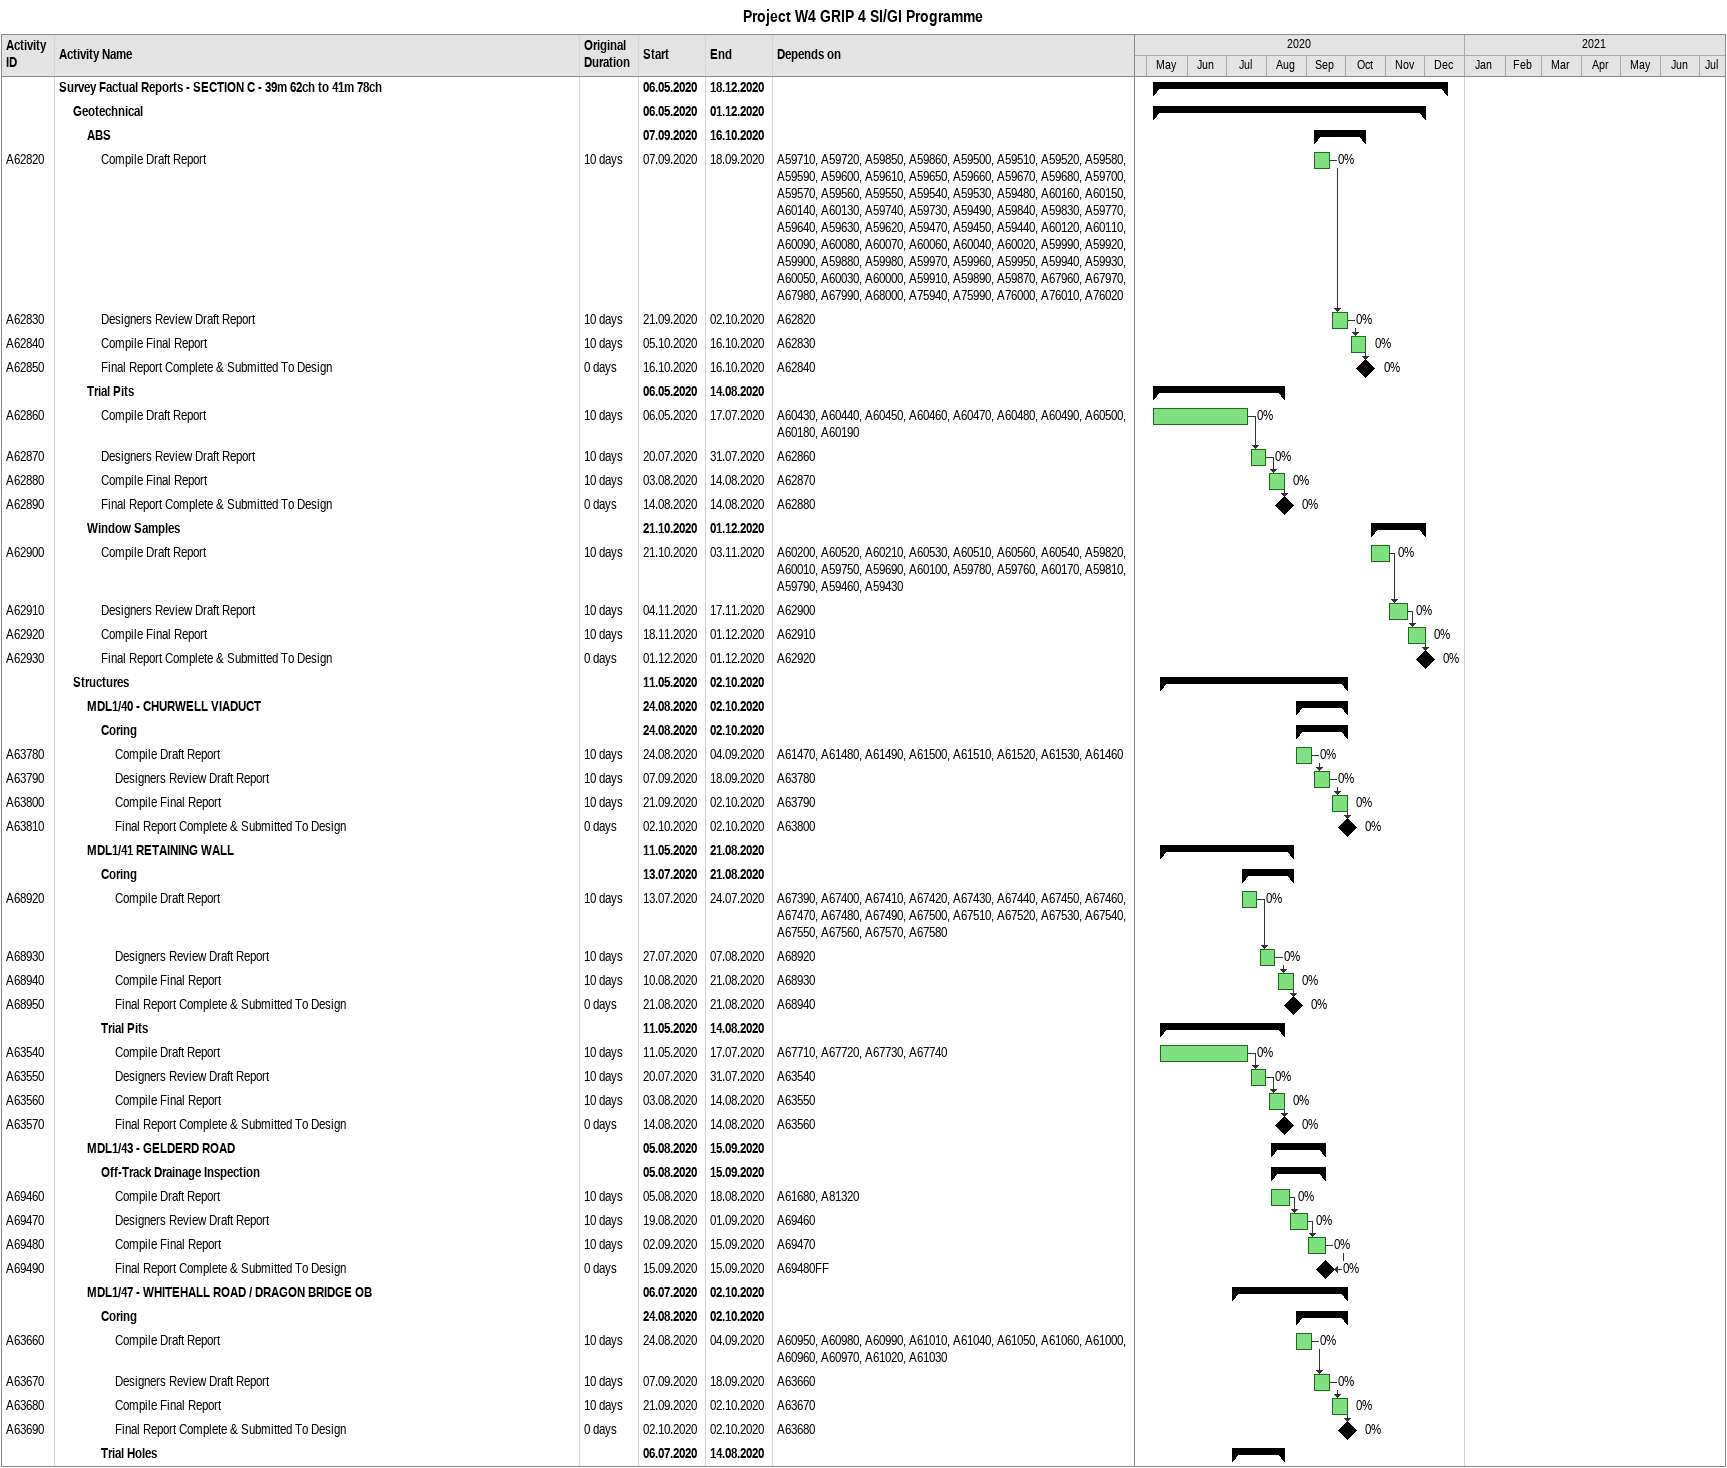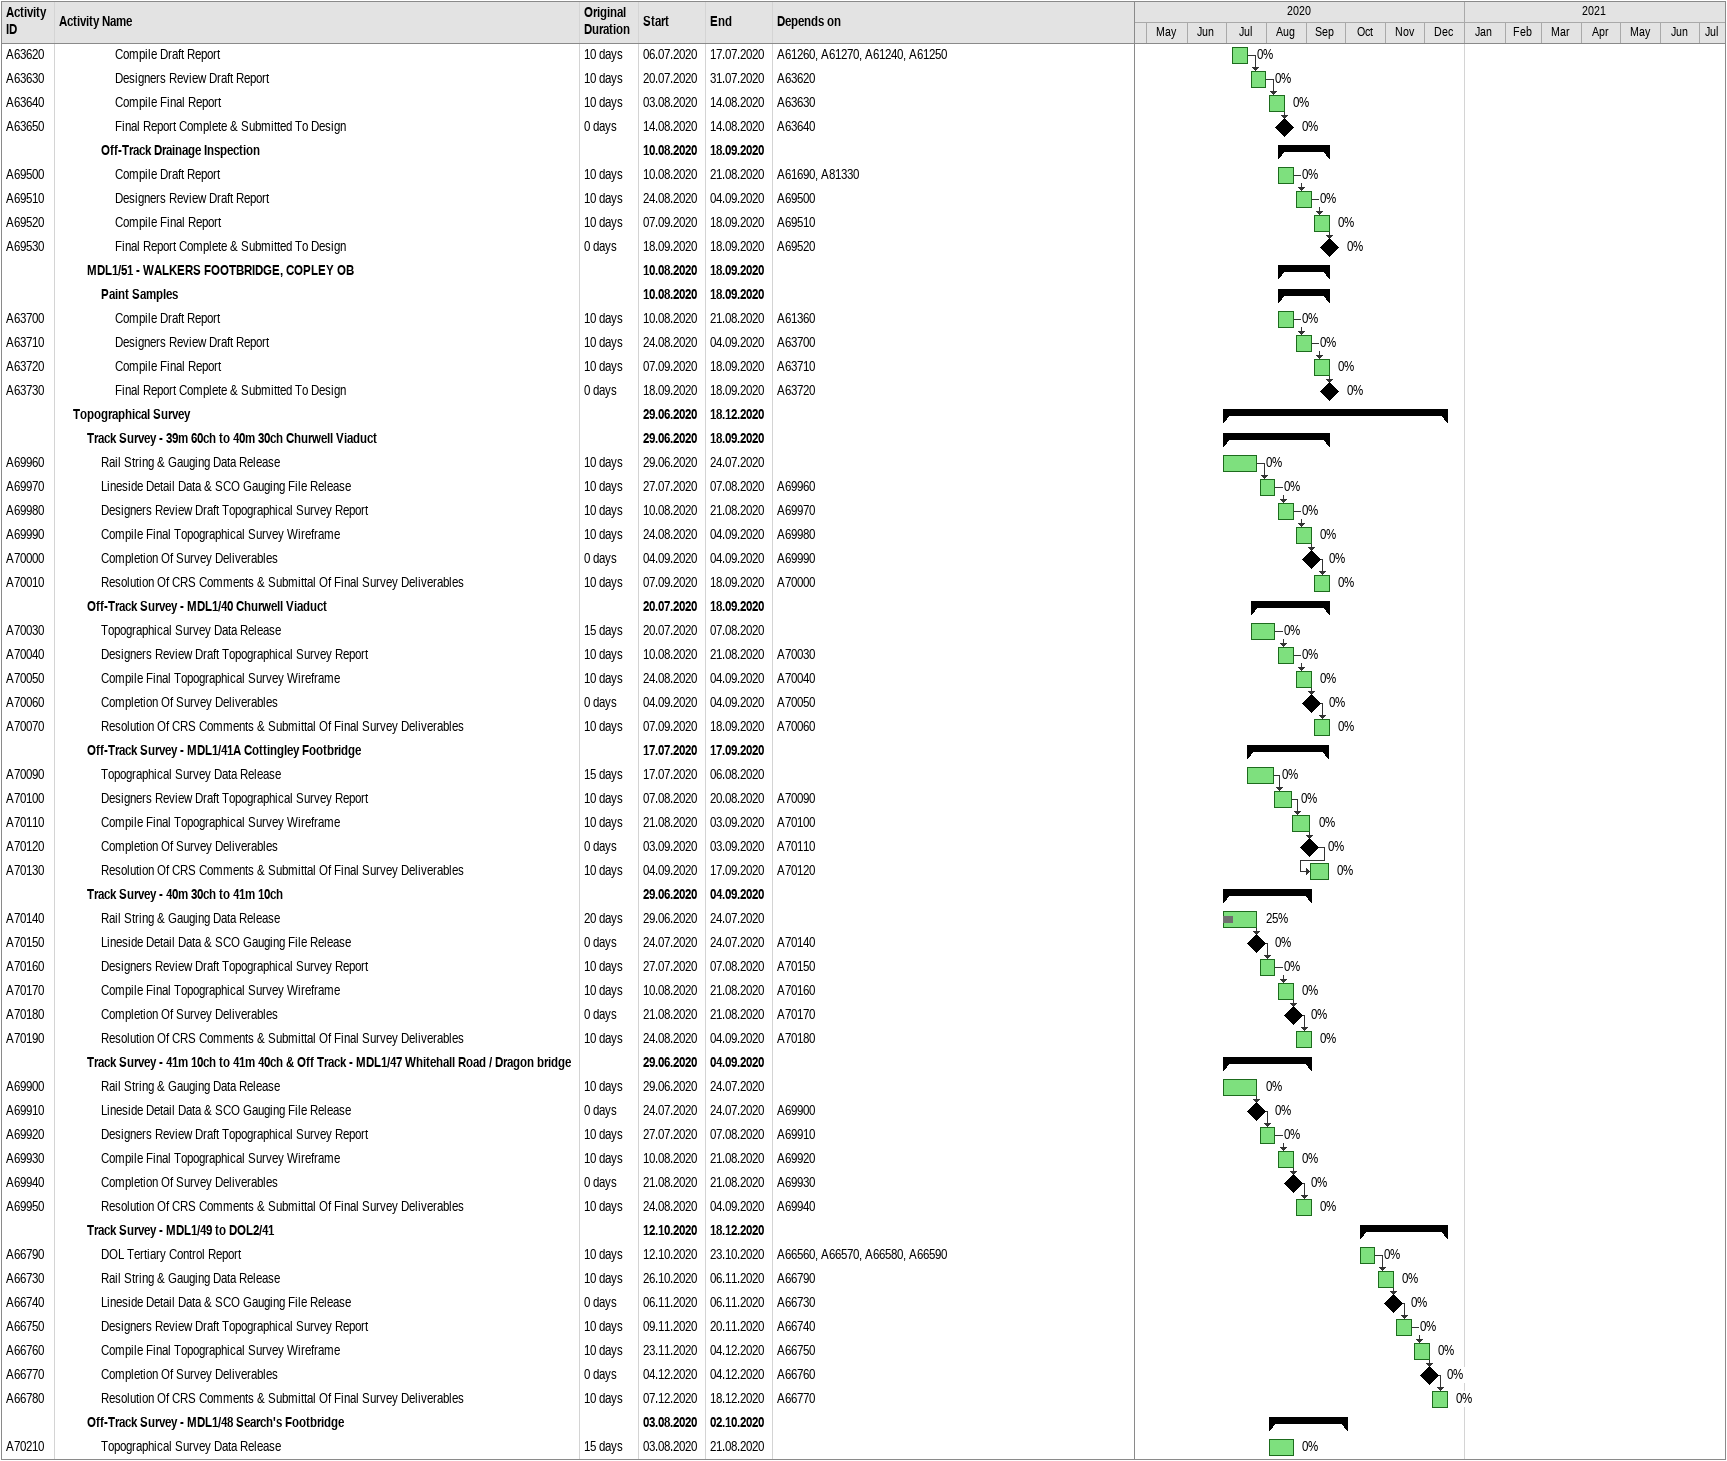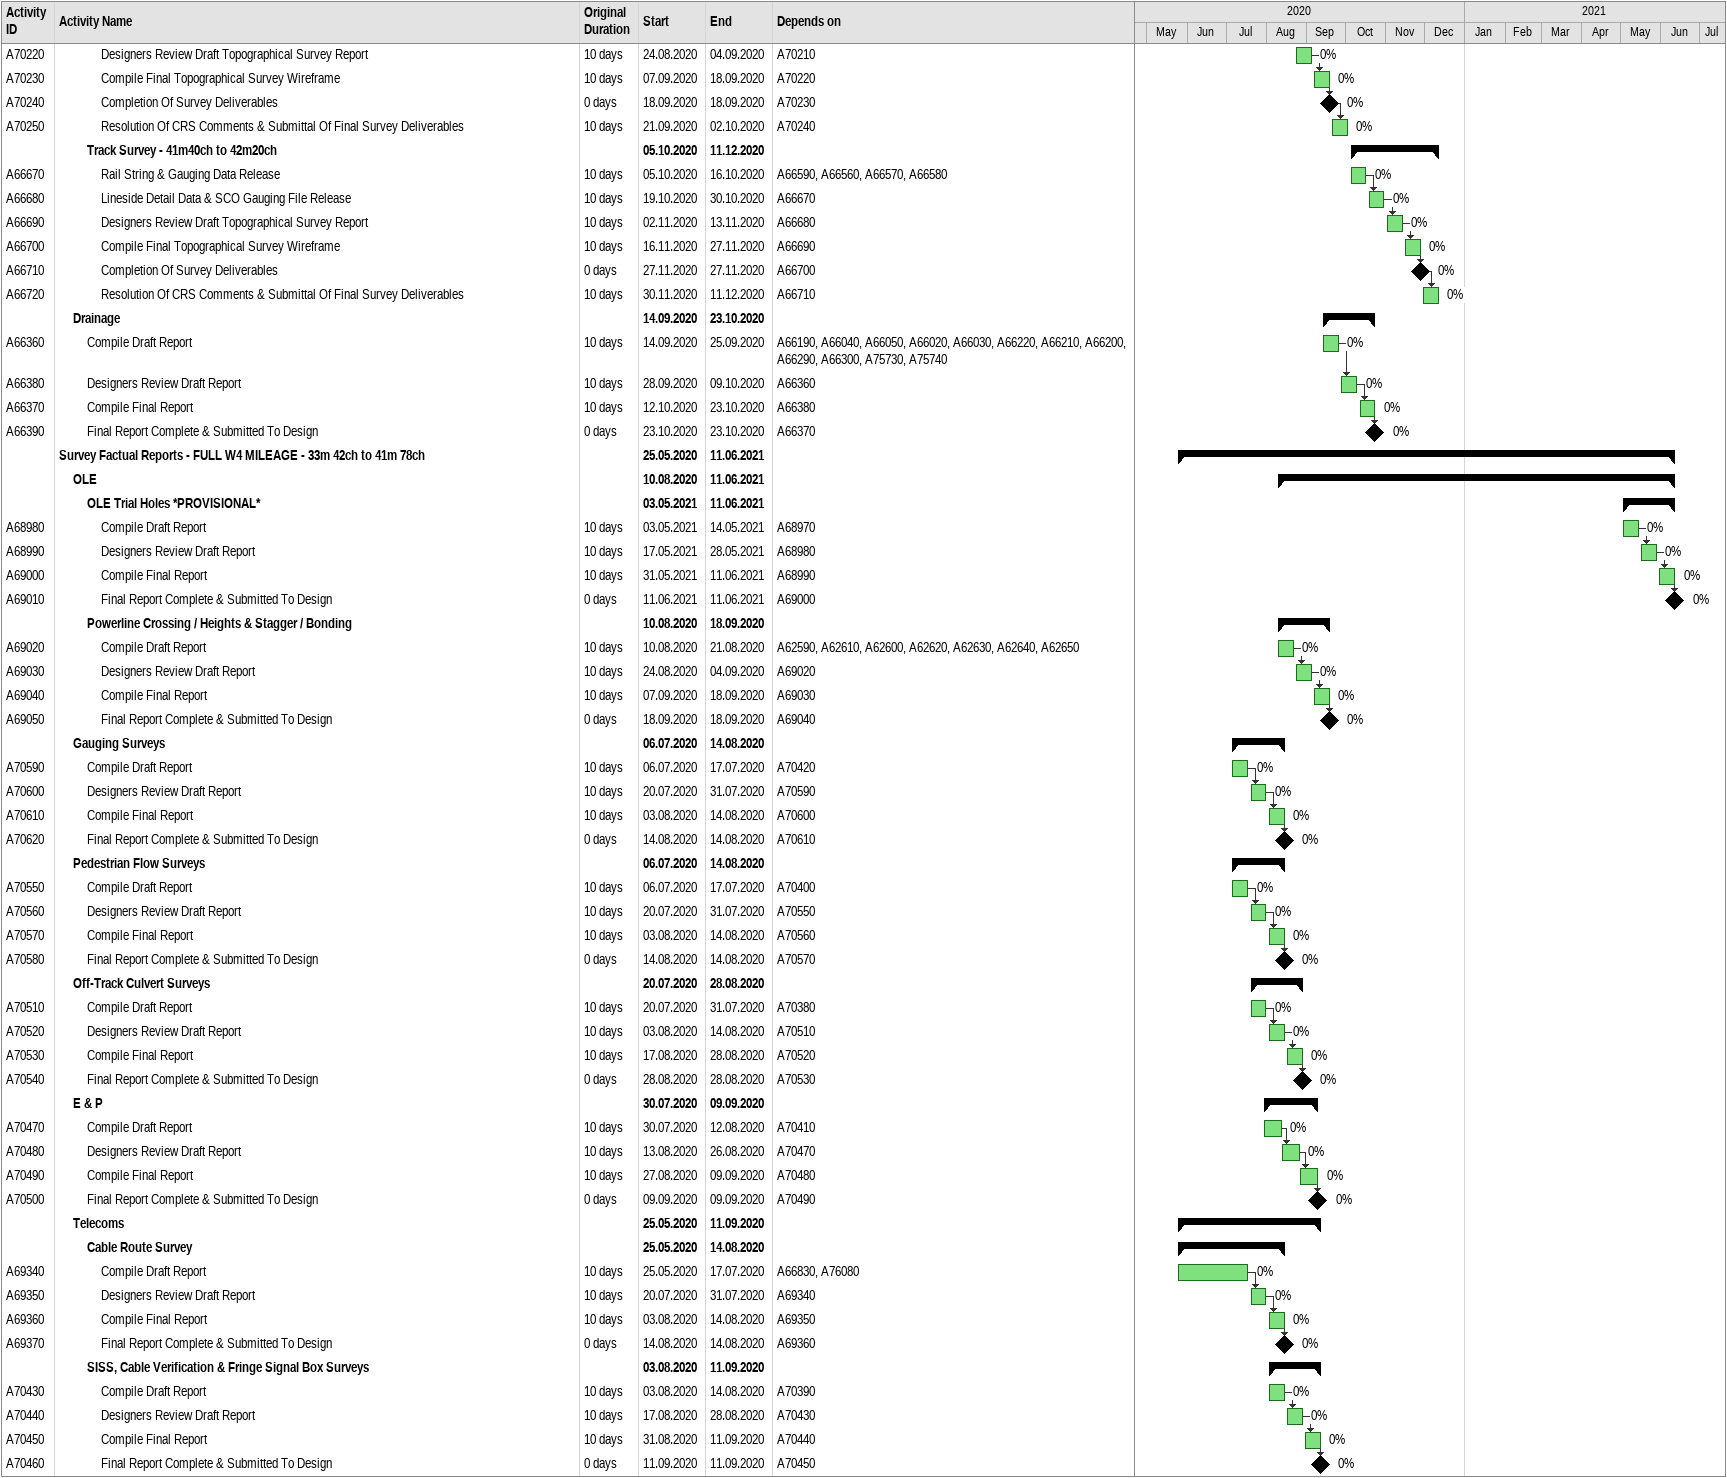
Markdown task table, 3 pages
Project W4 GRIP 4 SI/GI Programme

| ID | Level | Task | Original duration | Start | Finish | Predecessors | % complete |
|---|---|---|---|---|---|---|---|
|  | 1 | **Survey Factual Reports - SECTION C - 39m 62ch to 41m 78ch** |  | 2020-05-06 | 2020-12-18 |  |  |
|  | 2 | **Geotechnical** |  | 2020-05-06 | 2020-12-01 |  |  |
|  | 3 | **ABS** |  | 2020-09-07 | 2020-10-16 |  |  |
| A62820 | 4 | Compile Draft Report | 10d | 2020-09-07 | 2020-09-18 | A59710, A59720, A59850, A59860, A59500, A59510, A59520, A59580, A59590, A59600, A59610, A59650, A59660, A59670, A59680, A59700, A59570, A59560, A59550, A59540, A59530, A59480, A60160, A60150, A60140, A60130, A59740, A59730, A59490, A59840, A59830, A59770, A59640, A59630, A59620, A59470, A59450, A59440, A60120, A60110, A60090, A60080, A60070, A60060, A60040, A60020, A59990, A59920, A59900, A59880, A59980, A59970, A59960, A59950, A59940, A59930, A60050, A60030, A60000, A59910, A59890, A59870, A67960, A67970, A67980, A67990, A68000, A75940, A75990, A76000, A76010, A76020 | 0 |
| A62830 | 4 | Designers Review Draft Report | 10d | 2020-09-21 | 2020-10-02 | A62820 | 0 |
| A62840 | 4 | Compile Final Report | 10d | 2020-10-05 | 2020-10-16 | A62830 | 0 |
| A62850 | 4 | Final Report Complete & Submitted To Design | 0d | 2020-10-16 | 2020-10-16 | A62840 | 0 |
|  | 3 | **Trial Pits** |  | 2020-05-06 | 2020-08-14 |  |  |
| A62860 | 4 | Compile Draft Report | 10d | 2020-05-06 | 2020-07-17 | A60430, A60440, A60450, A60460, A60470, A60480, A60490, A60500, A60180, A60190 | 0 |
| A62870 | 4 | Designers Review Draft Report | 10d | 2020-07-20 | 2020-07-31 | A62860 | 0 |
| A62880 | 4 | Compile Final Report | 10d | 2020-08-03 | 2020-08-14 | A62870 | 0 |
| A62890 | 4 | Final Report Complete & Submitted To Design | 0d | 2020-08-14 | 2020-08-14 | A62880 | 0 |
|  | 3 | **Window Samples** |  | 2020-10-21 | 2020-12-01 |  |  |
| A62900 | 4 | Compile Draft Report | 10d | 2020-10-21 | 2020-11-03 | A60200, A60520, A60210, A60530, A60510, A60560, A60540, A59820, A60010, A59750, A59690, A60100, A59780, A59760, A60170, A59810, A59790, A59460, A59430 | 0 |
| A62910 | 4 | Designers Review Draft Report | 10d | 2020-11-04 | 2020-11-17 | A62900 | 0 |
| A62920 | 4 | Compile Final Report | 10d | 2020-11-18 | 2020-12-01 | A62910 | 0 |
| A62930 | 4 | Final Report Complete & Submitted To Design | 0d | 2020-12-01 | 2020-12-01 | A62920 | 0 |
|  | 2 | **Structures** |  | 2020-05-11 | 2020-10-02 |  |  |
|  | 3 | **MDL1/40 - CHURWELL VIADUCT** |  | 2020-08-24 | 2020-10-02 |  |  |
|  | 4 | **Coring** |  | 2020-08-24 | 2020-10-02 |  |  |
| A63780 | 5 | Compile Draft Report | 10d | 2020-08-24 | 2020-09-04 | A61470, A61480, A61490, A61500, A61510, A61520, A61530, A61460 | 0 |
| A63790 | 5 | Designers Review Draft Report | 10d | 2020-09-07 | 2020-09-18 | A63780 | 0 |
| A63800 | 5 | Compile Final Report | 10d | 2020-09-21 | 2020-10-02 | A63790 | 0 |
| A63810 | 5 | Final Report Complete & Submitted To Design | 0d | 2020-10-02 | 2020-10-02 | A63800 | 0 |
|  | 3 | **MDL1/41 RETAINING WALL** |  | 2020-05-11 | 2020-08-21 |  |  |
|  | 4 | **Coring** |  | 2020-07-13 | 2020-08-21 |  |  |
| A68920 | 5 | Compile Draft Report | 10d | 2020-07-13 | 2020-07-24 | A67390, A67400, A67410, A67420, A67430, A67440, A67450, A67460, A67470, A67480, A67490, A67500, A67510, A67520, A67530, A67540, A67550, A67560, A67570, A67580 | 0 |
| A68930 | 5 | Designers Review Draft Report | 10d | 2020-07-27 | 2020-08-07 | A68920 | 0 |
| A68940 | 5 | Compile Final Report | 10d | 2020-08-10 | 2020-08-21 | A68930 | 0 |
| A68950 | 5 | Final Report Complete & Submitted To Design | 0d | 2020-08-21 | 2020-08-21 | A68940 | 0 |
|  | 4 | **Trial Pits** |  | 2020-05-11 | 2020-08-14 |  |  |
| A63540 | 5 | Compile Draft Report | 10d | 2020-05-11 | 2020-07-17 | A67710, A67720, A67730, A67740 | 0 |
| A63550 | 5 | Designers Review Draft Report | 10d | 2020-07-20 | 2020-07-31 | A63540 | 0 |
| A63560 | 5 | Compile Final Report | 10d | 2020-08-03 | 2020-08-14 | A63550 | 0 |
| A63570 | 5 | Final Report Complete & Submitted To Design | 0d | 2020-08-14 | 2020-08-14 | A63560 | 0 |
|  | 3 | **MDL1/43 - GELDERD ROAD** |  | 2020-08-05 | 2020-09-15 |  |  |
|  | 4 | **Off-Track Drainage Inspection** |  | 2020-08-05 | 2020-09-15 |  |  |
| A69460 | 5 | Compile Draft Report | 10d | 2020-08-05 | 2020-08-18 | A61680, A81320 | 0 |
| A69470 | 5 | Designers Review Draft Report | 10d | 2020-08-19 | 2020-09-01 | A69460 | 0 |
| A69480 | 5 | Compile Final Report | 10d | 2020-09-02 | 2020-09-15 | A69470 | 0 |
| A69490 | 5 | Final Report Complete & Submitted To Design | 0d | 2020-09-15 | 2020-09-15 | A69480FF | 0 |
|  | 3 | **MDL1/47 - WHITEHALL ROAD / DRAGON BRIDGE OB** |  | 2020-07-06 | 2020-10-02 |  |  |
|  | 4 | **Coring** |  | 2020-08-24 | 2020-10-02 |  |  |
| A63660 | 5 | Compile Draft Report | 10d | 2020-08-24 | 2020-09-04 | A60950, A60980, A60990, A61010, A61040, A61050, A61060, A61000, A60960, A60970, A61020, A61030 | 0 |
| A63670 | 5 | Designers Review Draft Report | 10d | 2020-09-07 | 2020-09-18 | A63660 | 0 |
| A63680 | 5 | Compile Final Report | 10d | 2020-09-21 | 2020-10-02 | A63670 | 0 |
| A63690 | 5 | Final Report Complete & Submitted To Design | 0d | 2020-10-02 | 2020-10-02 | A63680 | 0 |
|  | 4 | **Trial Holes** |  | 2020-07-06 | 2020-08-14 |  |  |
| A63620 | 5 | Compile Draft Report | 10d | 2020-07-06 | 2020-07-17 | A61260, A61270, A61240, A61250 | 0 |
| A63630 | 5 | Designers Review Draft Report | 10d | 2020-07-20 | 2020-07-31 | A63620 | 0 |
| A63640 | 5 | Compile Final Report | 10d | 2020-08-03 | 2020-08-14 | A63630 | 0 |
| A63650 | 5 | Final Report Complete & Submitted To Design | 0d | 2020-08-14 | 2020-08-14 | A63640 | 0 |
|  | 4 | **Off-Track Drainage Inspection** |  | 2020-08-10 | 2020-09-18 |  |  |
| A69500 | 5 | Compile Draft Report | 10d | 2020-08-10 | 2020-08-21 | A61690, A81330 | 0 |
| A69510 | 5 | Designers Review Draft Report | 10d | 2020-08-24 | 2020-09-04 | A69500 | 0 |
| A69520 | 5 | Compile Final Report | 10d | 2020-09-07 | 2020-09-18 | A69510 | 0 |
| A69530 | 5 | Final Report Complete & Submitted To Design | 0d | 2020-09-18 | 2020-09-18 | A69520 | 0 |
|  | 3 | **MDL1/51 - WALKERS FOOTBRIDGE, COPLEY OB** |  | 2020-08-10 | 2020-09-18 |  |  |
|  | 4 | **Paint Samples** |  | 2020-08-10 | 2020-09-18 |  |  |
| A63700 | 5 | Compile Draft Report | 10d | 2020-08-10 | 2020-08-21 | A61360 | 0 |
| A63710 | 5 | Designers Review Draft Report | 10d | 2020-08-24 | 2020-09-04 | A63700 | 0 |
| A63720 | 5 | Compile Final Report | 10d | 2020-09-07 | 2020-09-18 | A63710 | 0 |
| A63730 | 5 | Final Report Complete & Submitted To Design | 0d | 2020-09-18 | 2020-09-18 | A63720 | 0 |
|  | 2 | **Topographical Survey** |  | 2020-06-29 | 2020-12-18 |  |  |
|  | 3 | **Track Survey - 39m 60ch to 40m 30ch Churwell Viaduct** |  | 2020-06-29 | 2020-09-18 |  |  |
| A69960 | 4 | Rail String & Gauging Data Release | 10d | 2020-06-29 | 2020-07-24 |  | 0 |
| A69970 | 4 | Lineside Detail Data & SCO Gauging File Release | 10d | 2020-07-27 | 2020-08-07 | A69960 | 0 |
| A69980 | 4 | Designers Review Draft Topographical Survey Report | 10d | 2020-08-10 | 2020-08-21 | A69970 | 0 |
| A69990 | 4 | Compile Final Topographical Survey Wireframe | 10d | 2020-08-24 | 2020-09-04 | A69980 | 0 |
| A70000 | 4 | Completion Of Survey Deliverables | 0d | 2020-09-04 | 2020-09-04 | A69990 | 0 |
| A70010 | 4 | Resolution Of CRS Comments & Submittal Of Final Survey Deliverables | 10d | 2020-09-07 | 2020-09-18 | A70000 | 0 |
|  | 3 | **Off-Track Survey - MDL1/40 Churwell Viaduct** |  | 2020-07-20 | 2020-09-18 |  |  |
| A70030 | 4 | Topographical Survey Data Release | 15d | 2020-07-20 | 2020-08-07 |  | 0 |
| A70040 | 4 | Designers Review Draft Topographical Survey Report | 10d | 2020-08-10 | 2020-08-21 | A70030 | 0 |
| A70050 | 4 | Compile Final Topographical Survey Wireframe | 10d | 2020-08-24 | 2020-09-04 | A70040 | 0 |
| A70060 | 4 | Completion Of Survey Deliverables | 0d | 2020-09-04 | 2020-09-04 | A70050 | 0 |
| A70070 | 4 | Resolution Of CRS Comments & Submittal Of Final Survey Deliverables | 10d | 2020-09-07 | 2020-09-18 | A70060 | 0 |
|  | 3 | **Off-Track Survey - MDL1/41A Cottingley Footbridge** |  | 2020-07-17 | 2020-09-17 |  |  |
| A70090 | 4 | Topographical Survey Data Release | 15d | 2020-07-17 | 2020-08-06 |  | 0 |
| A70100 | 4 | Designers Review Draft Topographical Survey Report | 10d | 2020-08-07 | 2020-08-20 | A70090 | 0 |
| A70110 | 4 | Compile Final Topographical Survey Wireframe | 10d | 2020-08-21 | 2020-09-03 | A70100 | 0 |
| A70120 | 4 | Completion Of Survey Deliverables | 0d | 2020-09-03 | 2020-09-03 | A70110 | 0 |
| A70130 | 4 | Resolution Of CRS Comments & Submittal Of Final Survey Deliverables | 10d | 2020-09-04 | 2020-09-17 | A70120 | 0 |
|  | 3 | **Track Survey - 40m 30ch to 41m 10ch** |  | 2020-06-29 | 2020-09-04 |  |  |
| A70140 | 4 | Rail String & Gauging Data Release | 20d | 2020-06-29 | 2020-07-24 |  | 25 |
| A70150 | 4 | Lineside Detail Data & SCO Gauging File Release | 0d | 2020-07-24 | 2020-07-24 | A70140 | 0 |
| A70160 | 4 | Designers Review Draft Topographical Survey Report | 10d | 2020-07-27 | 2020-08-07 | A70150 | 0 |
| A70170 | 4 | Compile Final Topographical Survey Wireframe | 10d | 2020-08-10 | 2020-08-21 | A70160 | 0 |
| A70180 | 4 | Completion Of Survey Deliverables | 0d | 2020-08-21 | 2020-08-21 | A70170 | 0 |
| A70190 | 4 | Resolution Of CRS Comments & Submittal Of Final Survey Deliverables | 10d | 2020-08-24 | 2020-09-04 | A70180 | 0 |
|  | 3 | **Track Survey - 41m 10ch to 41m 40ch & Off Track - MDL1/47 Whitehall Road / Dragon bridge** |  | 2020-06-29 | 2020-09-04 |  |  |
| A69900 | 4 | Rail String & Gauging Data Release | 10d | 2020-06-29 | 2020-07-24 |  | 0 |
| A69910 | 4 | Lineside Detail Data & SCO Gauging File Release | 0d | 2020-07-24 | 2020-07-24 | A69900 | 0 |
| A69920 | 4 | Designers Review Draft Topographical Survey Report | 10d | 2020-07-27 | 2020-08-07 | A69910 | 0 |
| A69930 | 4 | Compile Final Topographical Survey Wireframe | 10d | 2020-08-10 | 2020-08-21 | A69920 | 0 |
| A69940 | 4 | Completion Of Survey Deliverables | 0d | 2020-08-21 | 2020-08-21 | A69930 | 0 |
| A69950 | 4 | Resolution Of CRS Comments & Submittal Of Final Survey Deliverables | 10d | 2020-08-24 | 2020-09-04 | A69940 | 0 |
|  | 3 | **Track Survey - MDL1/49 to DOL2/41** |  | 2020-10-12 | 2020-12-18 |  |  |
| A66790 | 4 | DOL Tertiary Control Report | 10d | 2020-10-12 | 2020-10-23 | A66560, A66570, A66580, A66590 | 0 |
| A66730 | 4 | Rail String & Gauging Data Release | 10d | 2020-10-26 | 2020-11-06 | A66790 | 0 |
| A66740 | 4 | Lineside Detail Data & SCO Gauging File Release | 0d | 2020-11-06 | 2020-11-06 | A66730 | 0 |
| A66750 | 4 | Designers Review Draft Topographical Survey Report | 10d | 2020-11-09 | 2020-11-20 | A66740 | 0 |
| A66760 | 4 | Compile Final Topographical Survey Wireframe | 10d | 2020-11-23 | 2020-12-04 | A66750 | 0 |
| A66770 | 4 | Completion Of Survey Deliverables | 0d | 2020-12-04 | 2020-12-04 | A66760 | 0 |
| A66780 | 4 | Resolution Of CRS Comments & Submittal Of Final Survey Deliverables | 10d | 2020-12-07 | 2020-12-18 | A66770 | 0 |
|  | 3 | **Off-Track Survey - MDL1/48 Search's Footbridge** |  | 2020-08-03 | 2020-10-02 |  |  |
| A70210 | 4 | Topographical Survey Data Release | 15d | 2020-08-03 | 2020-08-21 |  | 0 |
| A70220 | 4 | Designers Review Draft Topographical Survey Report | 10d | 2020-08-24 | 2020-09-04 | A70210 | 0 |
| A70230 | 4 | Compile Final Topographical Survey Wireframe | 10d | 2020-09-07 | 2020-09-18 | A70220 | 0 |
| A70240 | 4 | Completion Of Survey Deliverables | 0d | 2020-09-18 | 2020-09-18 | A70230 | 0 |
| A70250 | 4 | Resolution Of CRS Comments & Submittal Of Final Survey Deliverables | 10d | 2020-09-21 | 2020-10-02 | A70240 | 0 |
|  | 3 | **Track Survey - 41m40ch to 42m20ch** |  | 2020-10-05 | 2020-12-11 |  |  |
| A66670 | 4 | Rail String & Gauging Data Release | 10d | 2020-10-05 | 2020-10-16 | A66590, A66560, A66570, A66580 | 0 |
| A66680 | 4 | Lineside Detail Data & SCO Gauging File Release | 10d | 2020-10-19 | 2020-10-30 | A66670 | 0 |
| A66690 | 4 | Designers Review Draft Topographical Survey Report | 10d | 2020-11-02 | 2020-11-13 | A66680 | 0 |
| A66700 | 4 | Compile Final Topographical Survey Wireframe | 10d | 2020-11-16 | 2020-11-27 | A66690 | 0 |
| A66710 | 4 | Completion Of Survey Deliverables | 0d | 2020-11-27 | 2020-11-27 | A66700 | 0 |
| A66720 | 4 | Resolution Of CRS Comments & Submittal Of Final Survey Deliverables | 10d | 2020-11-30 | 2020-12-11 | A66710 | 0 |
|  | 2 | **Drainage** |  | 2020-09-14 | 2020-10-23 |  |  |
| A66360 | 3 | Compile Draft Report | 10d | 2020-09-14 | 2020-09-25 | A66190, A66040, A66050, A66020, A66030, A66220, A66210, A66200, A66290, A66300, A75730, A75740 | 0 |
| A66380 | 3 | Designers Review Draft Report | 10d | 2020-09-28 | 2020-10-09 | A66360 | 0 |
| A66370 | 3 | Compile Final Report | 10d | 2020-10-12 | 2020-10-23 | A66380 | 0 |
| A66390 | 3 | Final Report Complete & Submitted To Design | 0d | 2020-10-23 | 2020-10-23 | A66370 | 0 |
|  | 1 | **Survey Factual Reports - FULL W4 MILEAGE - 33m 42ch to 41m 78ch** |  | 2020-05-25 | 2021-06-11 |  |  |
|  | 2 | **OLE** |  | 2020-08-10 | 2021-06-11 |  |  |
|  | 3 | **OLE Trial Holes *PROVISIONAL*** |  | 2021-05-03 | 2021-06-11 |  |  |
| A68980 | 4 | Compile Draft Report | 10d | 2021-05-03 | 2021-05-14 | A68970 | 0 |
| A68990 | 4 | Designers Review Draft Report | 10d | 2021-05-17 | 2021-05-28 | A68980 | 0 |
| A69000 | 4 | Compile Final Report | 10d | 2021-05-31 | 2021-06-11 | A68990 | 0 |
| A69010 | 4 | Final Report Complete & Submitted To Design | 0d | 2021-06-11 | 2021-06-11 | A69000 | 0 |
|  | 3 | **Powerline Crossing / Heights & Stagger / Bonding** |  | 2020-08-10 | 2020-09-18 |  |  |
| A69020 | 4 | Compile Draft Report | 10d | 2020-08-10 | 2020-08-21 | A62590, A62610, A62600, A62620, A62630, A62640, A62650 | 0 |
| A69030 | 4 | Designers Review Draft Report | 10d | 2020-08-24 | 2020-09-04 | A69020 | 0 |
| A69040 | 4 | Compile Final Report | 10d | 2020-09-07 | 2020-09-18 | A69030 | 0 |
| A69050 | 4 | Final Report Complete & Submitted To Design | 0d | 2020-09-18 | 2020-09-18 | A69040 | 0 |
|  | 2 | **Gauging Surveys** |  | 2020-07-06 | 2020-08-14 |  |  |
| A70590 | 3 | Compile Draft Report | 10d | 2020-07-06 | 2020-07-17 | A70420 | 0 |
| A70600 | 3 | Designers Review Draft Report | 10d | 2020-07-20 | 2020-07-31 | A70590 | 0 |
| A70610 | 3 | Compile Final Report | 10d | 2020-08-03 | 2020-08-14 | A70600 | 0 |
| A70620 | 3 | Final Report Complete & Submitted To Design | 0d | 2020-08-14 | 2020-08-14 | A70610 | 0 |
|  | 2 | **Pedestrian Flow Surveys** |  | 2020-07-06 | 2020-08-14 |  |  |
| A70550 | 3 | Compile Draft Report | 10d | 2020-07-06 | 2020-07-17 | A70400 | 0 |
| A70560 | 3 | Designers Review Draft Report | 10d | 2020-07-20 | 2020-07-31 | A70550 | 0 |
| A70570 | 3 | Compile Final Report | 10d | 2020-08-03 | 2020-08-14 | A70560 | 0 |
| A70580 | 3 | Final Report Complete & Submitted To Design | 0d | 2020-08-14 | 2020-08-14 | A70570 | 0 |
|  | 2 | **Off-Track Culvert Surveys** |  | 2020-07-20 | 2020-08-28 |  |  |
| A70510 | 3 | Compile Draft Report | 10d | 2020-07-20 | 2020-07-31 | A70380 | 0 |
| A70520 | 3 | Designers Review Draft Report | 10d | 2020-08-03 | 2020-08-14 | A70510 | 0 |
| A70530 | 3 | Compile Final Report | 10d | 2020-08-17 | 2020-08-28 | A70520 | 0 |
| A70540 | 3 | Final Report Complete & Submitted To Design | 0d | 2020-08-28 | 2020-08-28 | A70530 | 0 |
|  | 2 | **E & P** |  | 2020-07-30 | 2020-09-09 |  |  |
| A70470 | 3 | Compile Draft Report | 10d | 2020-07-30 | 2020-08-12 | A70410 | 0 |
| A70480 | 3 | Designers Review Draft Report | 10d | 2020-08-13 | 2020-08-26 | A70470 | 0 |
| A70490 | 3 | Compile Final Report | 10d | 2020-08-27 | 2020-09-09 | A70480 | 0 |
| A70500 | 3 | Final Report Complete & Submitted To Design | 0d | 2020-09-09 | 2020-09-09 | A70490 | 0 |
|  | 2 | **Telecoms** |  | 2020-05-25 | 2020-09-11 |  |  |
|  | 3 | **Cable Route Survey** |  | 2020-05-25 | 2020-08-14 |  |  |
| A69340 | 4 | Compile Draft Report | 10d | 2020-05-25 | 2020-07-17 | A66830, A76080 | 0 |
| A69350 | 4 | Designers Review Draft Report | 10d | 2020-07-20 | 2020-07-31 | A69340 | 0 |
| A69360 | 4 | Compile Final Report | 10d | 2020-08-03 | 2020-08-14 | A69350 | 0 |
| A69370 | 4 | Final Report Complete & Submitted To Design | 0d | 2020-08-14 | 2020-08-14 | A69360 | 0 |
|  | 3 | **SISS, Cable Verification & Fringe Signal Box Surveys** |  | 2020-08-03 | 2020-09-11 |  |  |
| A70430 | 4 | Compile Draft Report | 10d | 2020-08-03 | 2020-08-14 | A70390 | 0 |
| A70440 | 4 | Designers Review Draft Report | 10d | 2020-08-17 | 2020-08-28 | A70430 | 0 |
| A70450 | 4 | Compile Final Report | 10d | 2020-08-31 | 2020-09-11 | A70440 | 0 |
| A70460 | 4 | Final Report Complete & Submitted To Design | 0d | 2020-09-11 | 2020-09-11 | A70450 | 0 |
